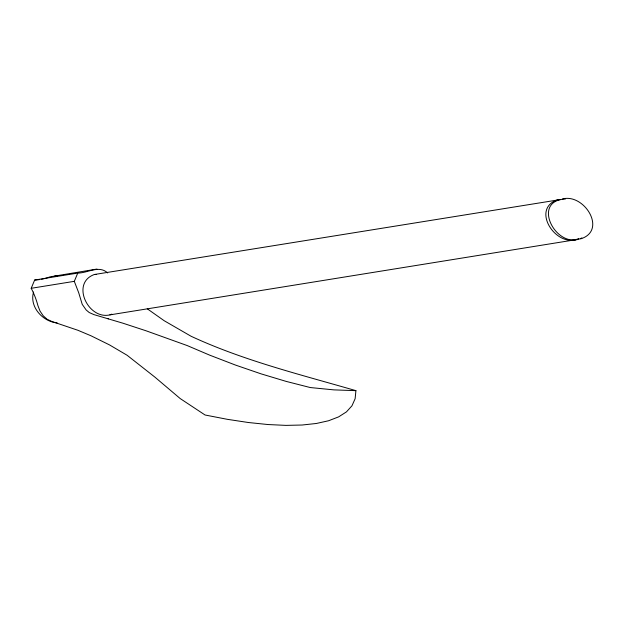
<?xml version="1.0" encoding="UTF-8"?>
<svg xmlns="http://www.w3.org/2000/svg" width="624" height="624" viewBox="0 0 624 624"><rect width="100%" height="100%" fill="white"/><g stroke="black" fill="none" stroke-linecap="round" stroke-linejoin="round"><path stroke-width="0.94" d="M147.28 308.802L164.221 320.744L191.084 336.258C243.812 360.719 300.355 374.533 355.914 390.655L355.126 398.72L351.959 405.811L346.437 411.887L338.621 416.879L328.567 420.755L316.36 423.478L302.11 425.022L285.94 425.381L267.992 424.538L248.414 422.518L227.378 419.328L205.062 414.999L180.211 398.572L154.838 377.075L127.101 355.259L109.481 344.893L90.995 335.782L77.922 330.283L51.722 321.422L47.182 319.309L43.228 315.799L40.061 311.158L37.939 305.682A73.741 59.842 88.7 0 0 31.2 288.296L34.655 280.043L77.75 273.086C87.734 273.109 98.849 264.841 107.648 272.922M33.587 292.016C29.094 306.68 42.744 321.734 57.151 322.897M355.914 390.655L333.949 389.883L310.261 387.543L286.174 381.397L261.113 373.87L235.482 365.071L209.687 355.15L187.192 345.563L146.086 330.798L122.959 323.209L93.935 314.613L89.209 312.523L86.151 309.956L82.228 304.356L78.718 292.789L74.303 281.338L77.75 273.086M560.399 199.563L94.349 274.513C70.567 282.961 88.07 320.003 109.871 314.886L575.593 239.741L578.659 238.602M109.871 314.886L111.844 314.145M557.801 199.735C531.289 208.322 554.167 245.287 575.593 239.741M581.857 237.923C556.748 250.856 530.252 200.608 565.43 198.994M580.57 238.898C607.589 230.607 584.275 193.066 562.489 198.978M96.993 269.053L49.998 276.853A73.741 59.842 88.7 0 1 41.558 279.24M31.2 288.296L74.303 281.338M94.349 274.513L96.197 274.412M54.826 275.855L57.322 276.143M107.975 318.724L108.389 318.841M39.842 279.529A73.741 59.842 88.7 0 1 34.655 280.043"/></g></svg>
